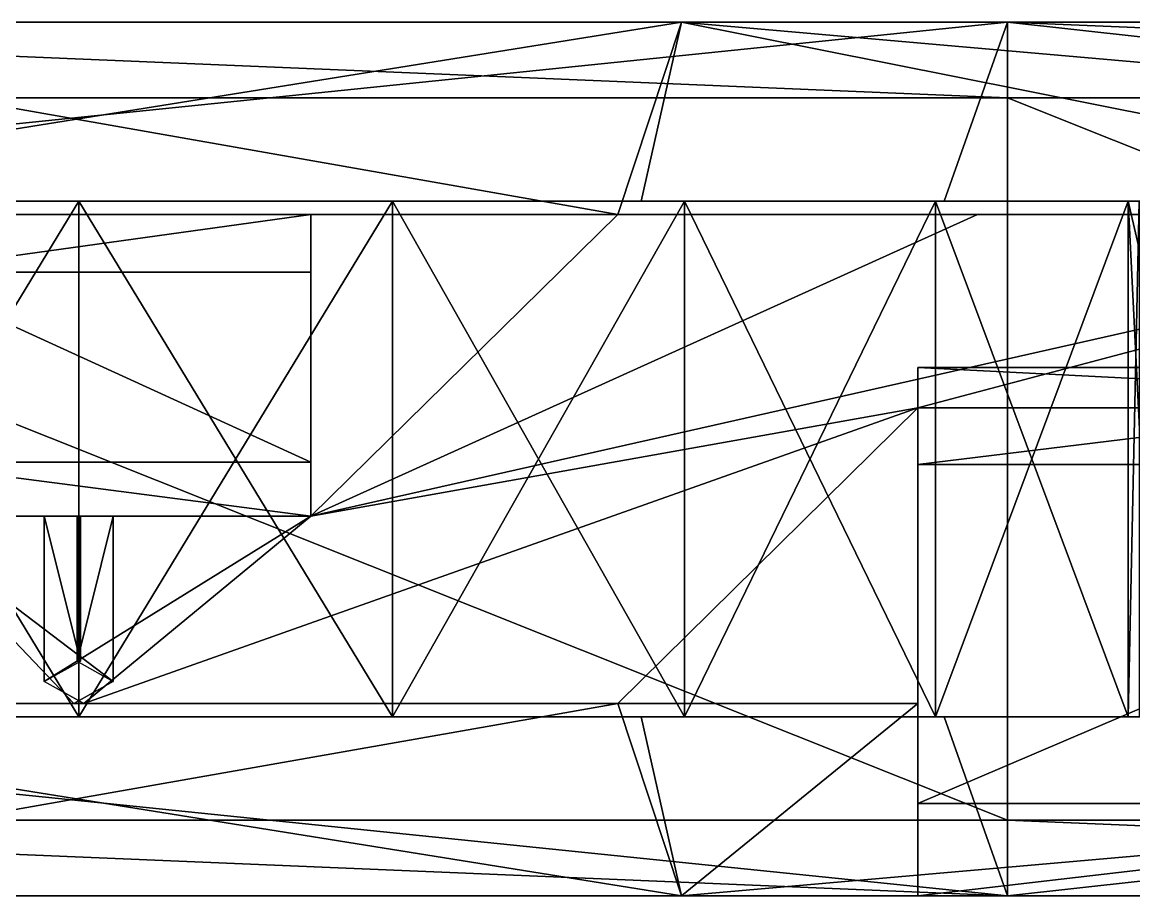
# Model space of a CAD drawing. Extents: x -4.06 to 0.68, y 0.42 to 0.78.
# Drawn here: x -1.7233 to -1.2647, y 0.4219 to 0.7825 of the extents above; entities that cross this region are included whole.
import ezdxf

# ---------------------------------------------------------------- set-up
doc = ezdxf.new("R2010")
doc.units = 0

msp = doc.modelspace()

# ---------------------------------------------------------------- linework, layer by layer
for points in [[(-1.316838, 0.75127, -6.363493), (-1.316838, 0.782492, -6.317982), (-2.063162, 0.782492, -6.317982)], [(-1.316838, 0.75127, -6.363493), (-2.063162, 0.782492, -6.317982), (-2.063162, 0.75127, -6.363493)], [(-2.03704, 0.708581, -6.147992), (-2.063162, 0.782492, -6.317982), (-1.316838, 0.782492, -6.317982)], [(-1.342959, 0.708581, -6.147992), (-2.03704, 0.708581, -6.147992), (-1.316838, 0.782492, -6.317982)], [(-1.4513, 0.782492, -1.688622), (-1.9287, 0.782492, -1.688622), (-1.9287, 0.782492, -2.016911)], [(-1.4513, 0.782492, -1.688622), (-1.9287, 0.782492, -2.016911), (-1.4513, 0.782492, -2.016911)], [(-1.4513, 0.782492, -1.160333), (-1.9287, 0.782492, -1.160333), (-1.9287, 0.782492, -1.688622)], [(-1.4513, 0.782492, -1.160333), (-1.9287, 0.782492, -1.688622), (-1.4513, 0.782492, -1.688622)], [(-1.477557, 0.703173, -0.953954), (-1.902443, 0.703173, -0.953954), (-1.9287, 0.782492, -1.160333)], [(-1.477557, 0.703173, -0.953954), (-1.9287, 0.782492, -1.160333), (-1.4513, 0.782492, -1.160333)], [(-1.911991, 0.708581, -2.133527), (-1.4513, 0.782492, -2.016911), (-1.9287, 0.782492, -2.016911)], [(-1.468009, 0.708581, -2.133527), (-1.4513, 0.782492, -2.016911), (-1.911991, 0.708581, -2.133527)], [(-1.052671, 0.703173, -0.953954), (-1.477557, 0.703173, -0.953954), (-1.4513, 0.782492, -1.160333)], [(-1.468009, 0.708581, -2.133527), (-0.609081, 0.708581, -2.158343), (-1.4513, 0.782492, -2.016911)], [(-0.9739, 0.782492, -1.688622), (-1.4513, 0.782492, -1.688622), (-1.4513, 0.782492, -2.016911)], [(-0.9739, 0.782492, -1.688622), (-1.4513, 0.782492, -2.016911), (-0.527721, 0.782492, -2.043596)], [(-0.9739, 0.782492, -1.160333), (-1.4513, 0.782492, -1.160333), (-1.4513, 0.782492, -1.688622)], [(-0.9739, 0.782492, -1.160333), (-1.4513, 0.782492, -1.688622), (-0.9739, 0.782492, -1.688622)], [(-1.052671, 0.703173, -0.953954), (-1.4513, 0.782492, -1.160333), (-0.9739, 0.782492, -1.160333)], [(-0.609081, 0.708581, -2.158343), (-0.527721, 0.782492, -2.043596), (-1.4513, 0.782492, -2.016911)], [(-0.648878, 0.708581, -6.147992), (-1.342959, 0.708581, -6.147992), (-1.316838, 0.782492, -6.317982)], [(-0.570514, 0.75127, -6.363493), (-0.570514, 0.782492, -6.317982), (-1.316838, 0.782492, -6.317982)], [(-0.570514, 0.75127, -6.363493), (-1.316838, 0.782492, -6.317982), (-1.316838, 0.75127, -6.363493)], [(-0.648878, 0.708581, -6.147992), (-1.316838, 0.782492, -6.317982), (-0.570514, 0.782492, -6.317982)], [(-1.316838, 0.453171, -6.363493), (-2.063162, 0.75127, -6.363493), (-2.063162, 0.453171, -6.363493)], [(-1.316838, 0.453171, -6.363493), (-1.316838, 0.75127, -6.363493), (-2.063162, 0.75127, -6.363493)], [(-0.570514, 0.453171, -6.363493), (-1.316838, 0.75127, -6.363493), (-1.316838, 0.453171, -6.363493)], [(-0.570514, 0.453171, -6.363493), (-0.570514, 0.75127, -6.363493), (-1.316838, 0.75127, -6.363493)], [(-1.468009, 0.708581, -2.133527), (-1.911991, 0.708581, -2.133527), (-2.120304, 0.708581, -4.833437)], [(-1.468009, 0.708581, -2.133527), (-2.120304, 0.708581, -4.833437), (-2.053553, 0.708581, -4.746447)], [(-2.053553, 0.708581, -5.453553), (-2.03704, 0.708581, -6.147992), (-1.342959, 0.708581, -6.147992)], [(-2.053553, 0.708581, -5.453553), (-1.342959, 0.708581, -6.147992), (-1.95, 0.708581, -5.533013)], [(-1.468009, 0.708581, -2.133527), (-2.053553, 0.708581, -4.746447), (-1.95, 0.708581, -4.666987)], [(-1.95, 0.708581, -5.533013), (-1.342959, 0.708581, -6.147992), (-1.829409, 0.708581, -5.582963)], [(-1.468009, 0.708581, -2.133527), (-1.95, 0.708581, -4.666987), (-1.829409, 0.708581, -4.617037)], [(-1.829409, 0.708581, -5.582963), (-1.342959, 0.708581, -6.147992), (-1.7, 0.708581, -5.6)], [(-1.468009, 0.708581, -2.133527), (-1.829409, 0.708581, -4.617037), (-1.7, 0.708581, -4.6)], [(-1.829409, 0.495861, -5.582963), (-1.829409, 0.708581, -5.582963), (-1.7, 0.708581, -5.6)], [(-1.829409, 0.495861, -5.582963), (-1.7, 0.708581, -5.6), (-1.7, 0.495861, -5.6)], [(-1.7, 0.495861, -4.6), (-1.7, 0.708581, -4.6), (-1.829409, 0.708581, -4.617037)], [(-1.7, 0.495861, -4.6), (-1.829409, 0.708581, -4.617037), (-1.829409, 0.495861, -4.617037)], [(-1.57059, 0.708581, -5.582963), (-1.7, 0.708581, -5.6), (-1.342959, 0.708581, -6.147992)], [(-1.468009, 0.708581, -2.133527), (-1.7, 0.708581, -4.6), (-1.57059, 0.708581, -4.617037)], [(-1.7, 0.495861, -5.6), (-1.7, 0.708581, -5.6), (-1.57059, 0.708581, -5.582963)], [(-1.57059, 0.495861, -5.582963), (-1.7, 0.495861, -5.6), (-1.57059, 0.708581, -5.582963)], [(-1.57059, 0.495861, -4.617037), (-1.57059, 0.708581, -4.617037), (-1.7, 0.708581, -4.6)], [(-1.7, 0.495861, -4.6), (-1.57059, 0.495861, -4.617037), (-1.7, 0.708581, -4.6)], [(-1.45, 0.708581, -5.533013), (-1.57059, 0.708581, -5.582963), (-1.342959, 0.708581, -6.147992)], [(-1.468009, 0.708581, -2.133527), (-1.57059, 0.708581, -4.617037), (-1.45, 0.708581, -4.666987)], [(-1.57059, 0.495861, -5.582963), (-1.57059, 0.708581, -5.582963), (-1.45, 0.708581, -5.533013)], [(-1.45, 0.495861, -5.533013), (-1.57059, 0.495861, -5.582963), (-1.45, 0.708581, -5.533013)], [(-1.45, 0.495861, -4.666987), (-1.45, 0.708581, -4.666987), (-1.57059, 0.708581, -4.617037)], [(-1.57059, 0.495861, -4.617037), (-1.45, 0.495861, -4.666987), (-1.57059, 0.708581, -4.617037)], [(-1.468009, 0.708581, -2.133527), (-1.256456, 0.708581, -4.875424), (-0.609081, 0.708581, -2.158343)], [(-1.468009, 0.708581, -2.133527), (-1.45, 0.708581, -4.666987), (-1.346447, 0.708581, -4.746447)], [(-1.468009, 0.708581, -2.133527), (-1.346447, 0.708581, -4.746447), (-1.266987, 0.708581, -4.85)], [(-1.468009, 0.708581, -2.133527), (-1.266987, 0.708581, -4.85), (-1.256456, 0.708581, -4.875424)], [(-1.346447, 0.708581, -5.453553), (-1.45, 0.708581, -5.533013), (-1.342959, 0.708581, -6.147992)], [(-1.45, 0.495861, -5.533013), (-1.45, 0.708581, -5.533013), (-1.346447, 0.708581, -5.453553)], [(-1.346447, 0.495861, -5.453553), (-1.45, 0.495861, -5.533013), (-1.346447, 0.708581, -5.453553)], [(-1.346447, 0.495861, -4.746447), (-1.346447, 0.708581, -4.746447), (-1.45, 0.708581, -4.666987)], [(-1.45, 0.495861, -4.666987), (-1.346447, 0.495861, -4.746447), (-1.45, 0.708581, -4.666987)], [(-1.266987, 0.708581, -5.35), (-1.346447, 0.708581, -5.453553), (-1.342959, 0.708581, -6.147992)], [(-1.346447, 0.495861, -5.453553), (-1.346447, 0.708581, -5.453553), (-1.266987, 0.708581, -5.35)], [(-1.266987, 0.495861, -5.35), (-1.346447, 0.495861, -5.453553), (-1.266987, 0.708581, -5.35)], [(-1.266987, 0.495861, -4.85), (-1.266987, 0.708581, -4.85), (-1.346447, 0.708581, -4.746447)], [(-1.346447, 0.495861, -4.746447), (-1.266987, 0.495861, -4.85), (-1.346447, 0.708581, -4.746447)], [(-1.262426, 0.708581, -5.338988), (-1.342959, 0.708581, -6.147992), (-0.648878, 0.708581, -6.147992)], [(-1.262426, 0.708581, -5.338988), (-1.266987, 0.708581, -5.35), (-1.342959, 0.708581, -6.147992)], [(-1.262426, 0.495861, -5.338988), (-1.266987, 0.495861, -5.35), (-1.262426, 0.708581, -5.338988)], [(-1.266987, 0.495861, -5.35), (-1.266987, 0.708581, -5.35), (-1.262426, 0.708581, -5.338988)], [(-1.266987, 0.495861, -4.85), (-1.256456, 0.495861, -4.875424), (-1.266987, 0.708581, -4.85)], [(-1.256456, 0.495861, -4.875424), (-1.217814, 0.495861, -4.968716), (-1.266987, 0.708581, -4.85)], [(-1.217814, 0.495861, -4.968716), (-1.256456, 0.708581, -4.875424), (-1.266987, 0.708581, -4.85)], [(-1.477557, 0.703173, -0.678192), (-1.902443, 0.703173, -0.953954), (-1.477557, 0.703173, -0.953954)], [(-1.477557, 0.703173, -0.678192), (-1.60421, 0.703173, -0.696401), (-1.902443, 0.703173, -0.953954)], [(-1.60421, 0.703173, -0.696401), (-1.77579, 0.703173, -0.696401), (-1.902443, 0.703173, -0.953954)], [(-1.60421, 0.679377, -0.696401), (-1.77579, 0.679377, -0.696401), (-1.60421, 0.703173, -0.696401)], [(-1.77579, 0.679377, -0.696401), (-1.77579, 0.703173, -0.696401), (-1.60421, 0.703173, -0.696401)], [(-1.604211, 0.578577, 3.486501), (-1.60421, 0.703173, 3.255435), (-1.60421, 0.703173, 3.486499)], [(-1.604211, 0.578577, 3.486501), (-1.60421, 0.703173, 2.919435), (-1.60421, 0.703173, 3.255435)], [(-1.604211, 0.578577, 3.486501), (-1.60421, 0.703173, 2.583435), (-1.60421, 0.703173, 2.919435)], [(-1.604211, 0.578577, 3.486501), (-1.60421, 0.578577, -0.396878), (-1.60421, 0.703173, 2.583435)], [(-1.604211, 0.578577, 3.486501), (-1.60421, 0.703173, 3.486499), (-1.477557, 0.703173, 3.380111)], [(-1.604211, 0.578577, 3.486501), (-1.477557, 0.703173, 3.380111), (-1.329133, 0.703173, 3.255435)], [(-1.604211, 0.578577, 3.486501), (-1.329133, 0.703173, 3.255435), (-1.052671, 0.703173, 3.023207)], [(-1.604211, 0.578577, 3.486501), (-1.052671, 0.703173, 3.023207), (-1.353859, 0.623377, 3.276205)], [(-1.477557, 0.703173, 3.255435), (-1.60421, 0.703173, 3.255435), (-1.477557, 0.703173, 2.919435)], [(-1.60421, 0.703173, 3.255435), (-1.60421, 0.703173, 2.919435), (-1.477557, 0.703173, 2.919435)], [(-1.477557, 0.703173, 2.919435), (-1.60421, 0.703173, 2.919435), (-1.477557, 0.703173, 2.583435)], [(-1.60421, 0.703173, 2.919435), (-1.60421, 0.703173, 2.583435), (-1.477557, 0.703173, 2.583435)], [(-1.477557, 0.703173, 2.583435), (-1.60421, 0.703173, 2.583435), (-1.477557, 0.703173, 2.331435)], [(-1.60421, 0.703173, 2.583435), (-1.60421, 0.703173, 2.331435), (-1.477557, 0.703173, 2.331435)], [(-1.477557, 0.703173, 2.331435), (-1.60421, 0.703173, 2.331435), (-1.477557, 0.703173, 2.079435)], [(-1.60421, 0.703173, 2.331435), (-1.60421, 0.703173, 2.079435), (-1.477557, 0.703173, 2.079435)], [(-1.477557, 0.703173, -0.678192), (-1.60421, 0.703173, -0.678192), (-1.60421, 0.703173, -0.696401)], [(-1.477557, 0.703173, -0.402429), (-1.60421, 0.703173, -0.402429), (-1.60421, 0.703173, -0.496719)], [(-1.477557, 0.703173, -0.402429), (-1.60421, 0.703173, -0.496719), (-1.477557, 0.703173, -0.678192)], [(-1.60421, 0.703173, -0.496719), (-1.60421, 0.703173, -0.59656), (-1.477557, 0.703173, -0.678192)], [(-1.60421, 0.703173, -0.59656), (-1.60421, 0.703173, -0.678192), (-1.477557, 0.703173, -0.678192)], [(-1.477557, 0.703173, -0.126666), (-1.60421, 0.703173, -0.126666), (-1.60421, 0.703173, -0.396878)], [(-1.477557, 0.703173, -0.126666), (-1.60421, 0.703173, -0.396878), (-1.477557, 0.703173, -0.402429)], [(-1.60421, 0.703173, -0.396878), (-1.60421, 0.703173, -0.402429), (-1.477557, 0.703173, -0.402429)], [(-1.477557, 0.703173, 0.149097), (-1.60421, 0.703173, -0.126666), (-1.477557, 0.703173, -0.126666)], [(-1.477557, 0.703173, 0.149097), (-1.60421, 0.703173, 0.149097), (-1.60421, 0.703173, -0.126666)], [(-1.477557, 0.703173, 0.424859), (-1.60421, 0.703173, 0.149097), (-1.477557, 0.703173, 0.149097)], [(-1.477557, 0.703173, 0.424859), (-1.60421, 0.703173, 0.424859), (-1.60421, 0.703173, 0.149097)], [(-1.477557, 0.703173, 0.700622), (-1.60421, 0.703173, 0.424859), (-1.477557, 0.703173, 0.424859)], [(-1.477557, 0.703173, 0.700622), (-1.60421, 0.703173, 0.700622), (-1.60421, 0.703173, 0.424859)], [(-1.477557, 0.703173, 0.976385), (-1.60421, 0.703173, 0.700622), (-1.477557, 0.703173, 0.700622)], [(-1.477557, 0.703173, 0.976385), (-1.60421, 0.703173, 0.976385), (-1.60421, 0.703173, 0.700622)], [(-1.477557, 0.703173, 1.252147), (-1.60421, 0.703173, 0.976385), (-1.477557, 0.703173, 0.976385)], [(-1.477557, 0.703173, 1.252147), (-1.60421, 0.703173, 1.252147), (-1.60421, 0.703173, 0.976385)], [(-1.477557, 0.703173, 1.52791), (-1.60421, 0.703173, 1.252147), (-1.477557, 0.703173, 1.252147)], [(-1.477557, 0.703173, 1.52791), (-1.60421, 0.703173, 1.52791), (-1.60421, 0.703173, 1.252147)], [(-1.477557, 0.703173, 1.803673), (-1.60421, 0.703173, 1.52791), (-1.477557, 0.703173, 1.52791)], [(-1.477557, 0.703173, 1.803673), (-1.60421, 0.703173, 1.803673), (-1.60421, 0.703173, 1.52791)], [(-1.477557, 0.703173, 2.079435), (-1.60421, 0.703173, 1.803673), (-1.477557, 0.703173, 1.803673)], [(-1.477557, 0.703173, 2.079435), (-1.60421, 0.703173, 2.079435), (-1.60421, 0.703173, 1.803673)], [(-1.60421, 0.703173, 3.486499), (-1.60421, 0.703173, 3.255435), (-1.477557, 0.703173, 3.380111)], [(-1.477557, 0.703173, 3.380111), (-1.60421, 0.703173, 3.255435), (-1.477557, 0.703173, 3.255435)], [(-1.60421, 0.578577, -0.396878), (-1.60421, 0.703173, -0.396878), (-1.60421, 0.703173, -0.126666)], [(-1.60421, 0.578577, -0.396878), (-1.60421, 0.703173, -0.126666), (-1.60421, 0.703173, 0.149097)], [(-1.60421, 0.578577, -0.396878), (-1.60421, 0.703173, 0.149097), (-1.60421, 0.703173, 0.424859)], [(-1.60421, 0.578577, -0.396878), (-1.60421, 0.703173, 0.424859), (-1.60421, 0.703173, 0.700622)], [(-1.60421, 0.578577, -0.396878), (-1.60421, 0.703173, 0.700622), (-1.60421, 0.703173, 0.976385)], [(-1.60421, 0.578577, -0.396878), (-1.60421, 0.703173, 0.976385), (-1.60421, 0.703173, 1.252147)], [(-1.60421, 0.578577, -0.396878), (-1.60421, 0.703173, 1.252147), (-1.60421, 0.703173, 1.52791)], [(-1.60421, 0.578577, -0.396878), (-1.60421, 0.703173, 1.52791), (-1.60421, 0.703173, 1.803673)], [(-1.60421, 0.578577, -0.396878), (-1.60421, 0.703173, 1.803673), (-1.60421, 0.703173, 2.079435)], [(-1.60421, 0.578577, -0.396878), (-1.60421, 0.703173, 2.079435), (-1.60421, 0.703173, 2.331435)], [(-1.60421, 0.578577, -0.396878), (-1.60421, 0.703173, 2.331435), (-1.60421, 0.703173, 2.583435)], [(-1.60421, 0.578577, -0.396878), (-1.60421, 0.578577, -0.496719), (-1.60421, 0.703173, -0.396878)], [(-1.60421, 0.578577, -0.496719), (-1.60421, 0.703173, -0.496719), (-1.60421, 0.703173, -0.402429)], [(-1.60421, 0.578577, -0.496719), (-1.60421, 0.703173, -0.402429), (-1.60421, 0.703173, -0.396878)], [(-1.60421, 0.578577, -0.496719), (-1.60421, 0.600977, -0.59656), (-1.60421, 0.703173, -0.496719)], [(-1.60421, 0.600977, -0.59656), (-1.60421, 0.703173, -0.59656), (-1.60421, 0.703173, -0.496719)], [(-1.60421, 0.600977, -0.59656), (-1.60421, 0.679377, -0.696401), (-1.60421, 0.703173, -0.59656)], [(-1.60421, 0.679377, -0.696401), (-1.60421, 0.703173, -0.696401), (-1.60421, 0.703173, -0.678192)], [(-1.60421, 0.679377, -0.696401), (-1.60421, 0.703173, -0.678192), (-1.60421, 0.703173, -0.59656)], [(-1.052671, 0.703173, 2.919435), (-1.477557, 0.703173, 2.919435), (-1.052671, 0.703173, 2.583435)], [(-1.477557, 0.703173, 2.919435), (-1.477557, 0.703173, 2.583435), (-1.052671, 0.703173, 2.583435)], [(-1.052671, 0.703173, 2.583435), (-1.477557, 0.703173, 2.583435), (-1.052671, 0.703173, 2.331435)], [(-1.477557, 0.703173, 2.583435), (-1.477557, 0.703173, 2.331435), (-1.052671, 0.703173, 2.331435)], [(-1.052671, 0.703173, 2.331435), (-1.477557, 0.703173, 2.331435), (-1.052671, 0.703173, 2.079435)], [(-1.477557, 0.703173, 2.331435), (-1.477557, 0.703173, 2.079435), (-1.052671, 0.703173, 2.079435)], [(-1.052671, 0.703173, -0.678192), (-1.477557, 0.703173, -0.678192), (-1.477557, 0.703173, -0.953954)], [(-1.052671, 0.703173, -0.678192), (-1.477557, 0.703173, -0.953954), (-1.052671, 0.703173, -0.953954)], [(-1.052671, 0.703173, -0.402429), (-1.477557, 0.703173, -0.402429), (-1.477557, 0.703173, -0.678192)], [(-1.052671, 0.703173, -0.402429), (-1.477557, 0.703173, -0.678192), (-1.052671, 0.703173, -0.678192)], [(-1.052671, 0.703173, -0.126666), (-1.477557, 0.703173, -0.126666), (-1.477557, 0.703173, -0.402429)], [(-1.052671, 0.703173, -0.126666), (-1.477557, 0.703173, -0.402429), (-1.052671, 0.703173, -0.402429)], [(-1.052671, 0.703173, 0.149097), (-1.477557, 0.703173, 0.149097), (-1.477557, 0.703173, -0.126666)], [(-1.052671, 0.703173, 0.149097), (-1.477557, 0.703173, -0.126666), (-1.052671, 0.703173, -0.126666)], [(-1.052671, 0.703173, 0.424859), (-1.477557, 0.703173, 0.424859), (-1.477557, 0.703173, 0.149097)], [(-1.052671, 0.703173, 0.424859), (-1.477557, 0.703173, 0.149097), (-1.052671, 0.703173, 0.149097)], [(-1.052671, 0.703173, 0.700622), (-1.477557, 0.703173, 0.700622), (-1.477557, 0.703173, 0.424859)], [(-1.052671, 0.703173, 0.700622), (-1.477557, 0.703173, 0.424859), (-1.052671, 0.703173, 0.424859)], [(-1.052671, 0.703173, 0.976385), (-1.477557, 0.703173, 0.976385), (-1.477557, 0.703173, 0.700622)], [(-1.052671, 0.703173, 0.976385), (-1.477557, 0.703173, 0.700622), (-1.052671, 0.703173, 0.700622)], [(-1.052671, 0.703173, 1.252147), (-1.477557, 0.703173, 1.252147), (-1.477557, 0.703173, 0.976385)], [(-1.052671, 0.703173, 1.252147), (-1.477557, 0.703173, 0.976385), (-1.052671, 0.703173, 0.976385)], [(-1.052671, 0.703173, 1.52791), (-1.477557, 0.703173, 1.52791), (-1.477557, 0.703173, 1.252147)], [(-1.052671, 0.703173, 1.52791), (-1.477557, 0.703173, 1.252147), (-1.052671, 0.703173, 1.252147)], [(-1.052671, 0.703173, 1.803673), (-1.477557, 0.703173, 1.803673), (-1.477557, 0.703173, 1.52791)], [(-1.052671, 0.703173, 1.803673), (-1.477557, 0.703173, 1.52791), (-1.052671, 0.703173, 1.52791)], [(-1.052671, 0.703173, 2.079435), (-1.477557, 0.703173, 2.079435), (-1.477557, 0.703173, 1.803673)], [(-1.052671, 0.703173, 2.079435), (-1.477557, 0.703173, 1.803673), (-1.052671, 0.703173, 1.803673)], [(-1.477557, 0.703173, 3.380111), (-1.477557, 0.703173, 3.255435), (-1.329133, 0.703173, 3.255435)], [(-1.329133, 0.703173, 3.255435), (-1.477557, 0.703173, 3.255435), (-1.477557, 0.703173, 2.919435)], [(-1.052671, 0.703173, 3.023207), (-1.477557, 0.703173, 2.919435), (-1.052671, 0.703173, 2.919435)], [(-1.329133, 0.703173, 3.255435), (-1.477557, 0.703173, 2.919435), (-1.052671, 0.703173, 3.023207)], [(-1.353859, 0.623377, 3.276205), (-1.052671, 0.703173, 3.023207), (-1.026141, 0.623377, 3.000921)], [(-1.60421, 0.600977, -0.59656), (-1.77579, 0.600977, -0.59656), (-1.77579, 0.679377, -0.696401)], [(-1.60421, 0.600977, -0.59656), (-1.77579, 0.679377, -0.696401), (-1.60421, 0.679377, -0.696401)], [(-1.026141, 0.64, -1.418859), (-1.353859, 0.64, -1.537717), (-1.353859, 0.64, -1.418859)], [(-1.026141, 0.64, -1.418859), (-1.026141, 0.64, -1.537717), (-1.353859, 0.64, -1.537717)], [(-1.353859, 0.6, -1.656575), (-1.353859, 0.64, -1.537717), (-1.026141, 0.64, -1.537717)], [(-1.026141, 0.6, -1.656575), (-1.353859, 0.6, -1.656575), (-1.026141, 0.64, -1.537717)], [(-1.353859, 0.42195, -1.160333), (-1.353859, 0.64, -1.418859), (-1.353859, 0.42195, -1.418859)], [(-1.353859, 0.42195, -1.160333), (-1.353859, 0.501269, -0.953954), (-1.353859, 0.64, -1.418859)], [(-1.353859, 0.501269, -0.678192), (-1.353859, 0.64, -1.418859), (-1.353859, 0.501269, -0.953954)], [(-1.353859, 0.501269, -0.402429), (-1.353859, 0.64, -1.418859), (-1.353859, 0.501269, -0.678192)], [(-1.353859, 0.501269, 2.331435), (-1.353859, 0.623377, 3.276205), (-1.353859, 0.64, -1.418859)], [(-1.353859, 0.501269, -0.126666), (-1.353859, 0.64, -1.418859), (-1.353859, 0.501269, -0.402429)], [(-1.353859, 0.501269, 0.149097), (-1.353859, 0.64, -1.418859), (-1.353859, 0.501269, -0.126666)], [(-1.353859, 0.501269, 0.424859), (-1.353859, 0.64, -1.418859), (-1.353859, 0.501269, 0.149097)], [(-1.353859, 0.501269, 0.700622), (-1.353859, 0.64, -1.418859), (-1.353859, 0.501269, 0.424859)], [(-1.353859, 0.501269, 0.976385), (-1.353859, 0.64, -1.418859), (-1.353859, 0.501269, 0.700622)], [(-1.353859, 0.501269, 1.252147), (-1.353859, 0.64, -1.418859), (-1.353859, 0.501269, 0.976385)], [(-1.353859, 0.501269, 1.52791), (-1.353859, 0.64, -1.418859), (-1.353859, 0.501269, 1.252147)], [(-1.353859, 0.501269, 1.803673), (-1.353859, 0.64, -1.418859), (-1.353859, 0.501269, 1.52791)], [(-1.353859, 0.501269, 2.079435), (-1.353859, 0.64, -1.418859), (-1.353859, 0.501269, 1.803673)], [(-1.353859, 0.501269, 2.331435), (-1.353859, 0.64, -1.418859), (-1.353859, 0.501269, 2.079435)], [(-1.353859, 0.623377, 3.276205), (-1.026141, 0.623377, 3.000921), (-1.353859, 0.64, -1.418859)], [(-1.026141, 0.623377, 3.000921), (-1.026141, 0.64, -1.418859), (-1.353859, 0.64, -1.418859)], [(-1.353859, 0.42195, -1.418859), (-1.353859, 0.64, -1.418859), (-1.353859, 0.64, -1.537717)], [(-1.353859, 0.42195, -1.418859), (-1.353859, 0.64, -1.537717), (-1.353859, 0.42195, -1.537717)], [(-1.353859, 0.42195, -1.537717), (-1.353859, 0.64, -1.537717), (-1.353859, 0.6, -1.656575)], [(-1.697911, 0.501269, 3.565209), (-1.353859, 0.623377, 3.276205), (-1.477557, 0.501269, 3.380111)], [(-1.697911, 0.501269, 3.565209), (-1.604211, 0.578577, 3.486501), (-1.353859, 0.623377, 3.276205)], [(-1.477557, 0.501269, 3.380111), (-1.353859, 0.623377, 3.276205), (-1.353859, 0.501269, 3.276205)], [(-1.353859, 0.501269, 3.276205), (-1.353859, 0.623377, 3.276205), (-1.353859, 0.501269, 3.255435)], [(-1.353859, 0.501269, 3.255435), (-1.353859, 0.623377, 3.276205), (-1.353859, 0.501269, 2.919435)], [(-1.353859, 0.501269, 2.919435), (-1.353859, 0.623377, 3.276205), (-1.353859, 0.501269, 2.583435)], [(-1.353859, 0.501269, 2.583435), (-1.353859, 0.623377, 3.276205), (-1.353859, 0.501269, 2.331435)], [(-1.60421, 0.578577, -0.496719), (-1.77579, 0.578577, -0.496719), (-1.77579, 0.600977, -0.59656)], [(-1.60421, 0.578577, -0.496719), (-1.77579, 0.600977, -0.59656), (-1.60421, 0.600977, -0.59656)], [(-1.353859, 0.46, -1.775434), (-1.353859, 0.6, -1.656575), (-1.026141, 0.6, -1.656575)], [(-1.026141, 0.46, -1.775434), (-1.353859, 0.46, -1.775434), (-1.026141, 0.6, -1.656575)], [(-1.353859, 0.42195, -1.537717), (-1.353859, 0.6, -1.656575), (-1.353859, 0.42195, -1.656575)], [(-1.353859, 0.42195, -1.688622), (-1.353859, 0.6, -1.656575), (-1.353859, 0.46, -1.775434)], [(-1.353859, 0.42195, -1.656575), (-1.353859, 0.6, -1.656575), (-1.353859, 0.42195, -1.688622)], [(-1.702088, 0.501269, 3.565209), (-1.902443, 0.501269, 3.396911), (-1.77579, 0.578577, 3.503299)], [(-1.685786, 0.510398, 3.578903), (-1.77579, 0.578577, 3.503299), (-1.685786, 0.578577, 3.578903)], [(-1.702088, 0.501269, 3.565209), (-1.77579, 0.578577, 3.503299), (-1.685786, 0.510398, 3.578903)], [(-1.60421, 0.578577, -0.396878), (-1.77579, 0.578577, -0.396878), (-1.77579, 0.578577, -0.496719)], [(-1.60421, 0.578577, -0.396878), (-1.77579, 0.578577, -0.496719), (-1.60421, 0.578577, -0.496719)], [(-1.604211, 0.578577, 3.486501), (-1.77579, 0.578577, -0.396878), (-1.60421, 0.578577, -0.396878)], [(-1.77579, 0.578577, 3.503299), (-1.77579, 0.578577, -0.396878), (-1.604211, 0.578577, 3.486501)], [(-1.7, 0.578577, 3.566963), (-1.77579, 0.578577, 3.503299), (-1.604211, 0.578577, 3.486501)], [(-1.714213, 0.510398, 3.578903), (-1.699294, 0.518753, 3.591435), (-1.714213, 0.578577, 3.578903)], [(-1.699294, 0.518753, 3.591435), (-1.699294, 0.578577, 3.591435), (-1.714213, 0.578577, 3.578903)], [(-1.7, 0.578577, 3.590842), (-1.714213, 0.578577, 3.578903), (-1.7, 0.578577, 3.566963)], [(-1.714213, 0.510398, 3.578903), (-1.714213, 0.578577, 3.578903), (-1.604211, 0.578577, 3.486501)], [(-1.697911, 0.501269, 3.565209), (-1.714213, 0.510398, 3.578903), (-1.604211, 0.578577, 3.486501)], [(-1.699294, 0.518753, 3.591435), (-1.700706, 0.518753, 3.591435), (-1.700706, 0.578577, 3.591435)], [(-1.699294, 0.518753, 3.591435), (-1.700706, 0.578577, 3.591435), (-1.699294, 0.578577, 3.591435)], [(-1.685786, 0.510398, 3.578903), (-1.685786, 0.578577, 3.578903), (-1.700706, 0.518753, 3.591435)], [(-1.700706, 0.518753, 3.591435), (-1.685786, 0.578577, 3.578903), (-1.700706, 0.578577, 3.591435)], [(-1.699294, 0.578577, 3.591435), (-1.700706, 0.578577, 3.591435), (-1.7, 0.578577, 3.590842)], [(-1.7, 0.578577, 3.590842), (-1.7, 0.578577, 3.566963), (-1.685786, 0.578577, 3.578903)], [(-1.7, 0.502439, 3.566963), (-1.714213, 0.510398, 3.578903), (-1.7, 0.518358, 3.590842)], [(-1.7, 0.518358, 3.590842), (-1.700706, 0.518753, 3.591435), (-1.699294, 0.518753, 3.591435)], [(-1.7, 0.502439, 3.566963), (-1.7, 0.518358, 3.590842), (-1.685786, 0.510398, 3.578903)], [(-1.9287, 0.42195, -1.160333), (-1.902443, 0.501269, -0.953954), (-1.477557, 0.501269, -0.953954)], [(-1.4513, 0.42195, -1.160333), (-1.9287, 0.42195, -1.160333), (-1.477557, 0.501269, -0.953954)], [(-1.477557, 0.501269, 3.255435), (-1.477557, 0.501269, 2.919435), (-1.902443, 0.501269, 3.255435)], [(-1.902443, 0.501269, 3.255435), (-1.477557, 0.501269, 2.919435), (-1.902443, 0.501269, 2.919435)], [(-1.477557, 0.501269, 2.919435), (-1.477557, 0.501269, 2.583435), (-1.902443, 0.501269, 2.919435)], [(-1.902443, 0.501269, 2.919435), (-1.477557, 0.501269, 2.583435), (-1.902443, 0.501269, 2.583435)], [(-1.477557, 0.501269, 2.583435), (-1.477557, 0.501269, 2.331435), (-1.902443, 0.501269, 2.583435)], [(-1.902443, 0.501269, 2.583435), (-1.477557, 0.501269, 2.331435), (-1.902443, 0.501269, 2.331435)], [(-1.477557, 0.501269, 2.331435), (-1.477557, 0.501269, 2.079435), (-1.902443, 0.501269, 2.331435)], [(-1.902443, 0.501269, 2.331435), (-1.477557, 0.501269, 2.079435), (-1.902443, 0.501269, 2.079435)], [(-1.477557, 0.501269, -0.678192), (-1.902443, 0.501269, -0.953954), (-1.902443, 0.501269, -0.678192)], [(-1.477557, 0.501269, -0.678192), (-1.477557, 0.501269, -0.953954), (-1.902443, 0.501269, -0.953954)], [(-1.477557, 0.501269, -0.402429), (-1.902443, 0.501269, -0.678192), (-1.902443, 0.501269, -0.402429)], [(-1.477557, 0.501269, -0.402429), (-1.477557, 0.501269, -0.678192), (-1.902443, 0.501269, -0.678192)], [(-1.477557, 0.501269, -0.126666), (-1.902443, 0.501269, -0.402429), (-1.902443, 0.501269, -0.126666)], [(-1.477557, 0.501269, -0.126666), (-1.477557, 0.501269, -0.402429), (-1.902443, 0.501269, -0.402429)], [(-1.477557, 0.501269, 0.149097), (-1.902443, 0.501269, -0.126666), (-1.902443, 0.501269, 0.149097)], [(-1.477557, 0.501269, 0.149097), (-1.477557, 0.501269, -0.126666), (-1.902443, 0.501269, -0.126666)], [(-1.477557, 0.501269, 0.424859), (-1.902443, 0.501269, 0.149097), (-1.902443, 0.501269, 0.424859)], [(-1.477557, 0.501269, 0.424859), (-1.477557, 0.501269, 0.149097), (-1.902443, 0.501269, 0.149097)], [(-1.477557, 0.501269, 0.700622), (-1.902443, 0.501269, 0.424859), (-1.902443, 0.501269, 0.700622)], [(-1.477557, 0.501269, 0.700622), (-1.477557, 0.501269, 0.424859), (-1.902443, 0.501269, 0.424859)], [(-1.477557, 0.501269, 0.976385), (-1.902443, 0.501269, 0.700622), (-1.902443, 0.501269, 0.976385)], [(-1.477557, 0.501269, 0.976385), (-1.477557, 0.501269, 0.700622), (-1.902443, 0.501269, 0.700622)], [(-1.477557, 0.501269, 1.252147), (-1.902443, 0.501269, 0.976385), (-1.902443, 0.501269, 1.252147)], [(-1.477557, 0.501269, 1.252147), (-1.477557, 0.501269, 0.976385), (-1.902443, 0.501269, 0.976385)], [(-1.477557, 0.501269, 1.52791), (-1.902443, 0.501269, 1.252147), (-1.902443, 0.501269, 1.52791)], [(-1.477557, 0.501269, 1.52791), (-1.477557, 0.501269, 1.252147), (-1.902443, 0.501269, 1.252147)], [(-1.477557, 0.501269, 1.803673), (-1.902443, 0.501269, 1.52791), (-1.902443, 0.501269, 1.803673)], [(-1.477557, 0.501269, 1.803673), (-1.477557, 0.501269, 1.52791), (-1.902443, 0.501269, 1.52791)], [(-1.477557, 0.501269, 2.079435), (-1.902443, 0.501269, 1.803673), (-1.902443, 0.501269, 2.079435)], [(-1.477557, 0.501269, 2.079435), (-1.477557, 0.501269, 1.803673), (-1.902443, 0.501269, 1.803673)], [(-1.902443, 0.501269, 3.396911), (-1.477557, 0.501269, 3.255435), (-1.902443, 0.501269, 3.255435)], [(-1.902443, 0.501269, 3.396911), (-1.477557, 0.501269, 3.380111), (-1.477557, 0.501269, 3.255435)], [(-1.697911, 0.501269, 3.565209), (-1.902443, 0.501269, 3.396911), (-1.702088, 0.501269, 3.565209)], [(-1.697911, 0.501269, 3.565209), (-1.477557, 0.501269, 3.380111), (-1.902443, 0.501269, 3.396911)], [(-1.697911, 0.501269, 3.565209), (-1.702088, 0.501269, 3.565209), (-1.7, 0.502439, 3.566963)], [(-1.477557, 0.501269, 2.919435), (-1.353859, 0.501269, 2.583435), (-1.477557, 0.501269, 2.583435)], [(-1.353859, 0.501269, 2.919435), (-1.353859, 0.501269, 2.583435), (-1.477557, 0.501269, 2.919435)], [(-1.477557, 0.501269, 2.583435), (-1.353859, 0.501269, 2.331435), (-1.477557, 0.501269, 2.331435)], [(-1.353859, 0.501269, 2.583435), (-1.353859, 0.501269, 2.331435), (-1.477557, 0.501269, 2.583435)], [(-1.477557, 0.501269, 2.331435), (-1.353859, 0.501269, 2.079435), (-1.477557, 0.501269, 2.079435)], [(-1.353859, 0.501269, 2.331435), (-1.353859, 0.501269, 2.079435), (-1.477557, 0.501269, 2.331435)], [(-1.4513, 0.42195, -1.160333), (-1.477557, 0.501269, -0.953954), (-1.353859, 0.501269, -0.953954)], [(-1.353859, 0.501269, -0.678192), (-1.477557, 0.501269, -0.953954), (-1.477557, 0.501269, -0.678192)], [(-1.353859, 0.501269, -0.678192), (-1.353859, 0.501269, -0.953954), (-1.477557, 0.501269, -0.953954)], [(-1.353859, 0.501269, -0.402429), (-1.477557, 0.501269, -0.678192), (-1.477557, 0.501269, -0.402429)], [(-1.353859, 0.501269, -0.402429), (-1.353859, 0.501269, -0.678192), (-1.477557, 0.501269, -0.678192)], [(-1.353859, 0.501269, -0.126666), (-1.477557, 0.501269, -0.402429), (-1.477557, 0.501269, -0.126666)], [(-1.353859, 0.501269, -0.126666), (-1.353859, 0.501269, -0.402429), (-1.477557, 0.501269, -0.402429)], [(-1.353859, 0.501269, 0.149097), (-1.477557, 0.501269, -0.126666), (-1.477557, 0.501269, 0.149097)], [(-1.353859, 0.501269, 0.149097), (-1.353859, 0.501269, -0.126666), (-1.477557, 0.501269, -0.126666)], [(-1.353859, 0.501269, 0.424859), (-1.477557, 0.501269, 0.149097), (-1.477557, 0.501269, 0.424859)], [(-1.353859, 0.501269, 0.424859), (-1.353859, 0.501269, 0.149097), (-1.477557, 0.501269, 0.149097)], [(-1.353859, 0.501269, 0.700622), (-1.477557, 0.501269, 0.424859), (-1.477557, 0.501269, 0.700622)], [(-1.353859, 0.501269, 0.700622), (-1.353859, 0.501269, 0.424859), (-1.477557, 0.501269, 0.424859)], [(-1.353859, 0.501269, 0.976385), (-1.477557, 0.501269, 0.700622), (-1.477557, 0.501269, 0.976385)], [(-1.353859, 0.501269, 0.976385), (-1.353859, 0.501269, 0.700622), (-1.477557, 0.501269, 0.700622)], [(-1.353859, 0.501269, 1.252147), (-1.477557, 0.501269, 0.976385), (-1.477557, 0.501269, 1.252147)], [(-1.353859, 0.501269, 1.252147), (-1.353859, 0.501269, 0.976385), (-1.477557, 0.501269, 0.976385)], [(-1.353859, 0.501269, 1.52791), (-1.477557, 0.501269, 1.252147), (-1.477557, 0.501269, 1.52791)], [(-1.353859, 0.501269, 1.52791), (-1.353859, 0.501269, 1.252147), (-1.477557, 0.501269, 1.252147)], [(-1.353859, 0.501269, 1.803673), (-1.477557, 0.501269, 1.52791), (-1.477557, 0.501269, 1.803673)], [(-1.353859, 0.501269, 1.803673), (-1.353859, 0.501269, 1.52791), (-1.477557, 0.501269, 1.52791)], [(-1.353859, 0.501269, 2.079435), (-1.477557, 0.501269, 1.803673), (-1.477557, 0.501269, 2.079435)], [(-1.353859, 0.501269, 2.079435), (-1.353859, 0.501269, 1.803673), (-1.477557, 0.501269, 1.803673)], [(-1.477557, 0.501269, 3.380111), (-1.353859, 0.501269, 3.276205), (-1.477557, 0.501269, 3.255435)], [(-1.353859, 0.501269, 3.276205), (-1.353859, 0.501269, 3.255435), (-1.477557, 0.501269, 3.255435)], [(-1.353859, 0.501269, 3.255435), (-1.477557, 0.501269, 2.919435), (-1.477557, 0.501269, 3.255435)], [(-1.353859, 0.501269, 3.255435), (-1.353859, 0.501269, 2.919435), (-1.477557, 0.501269, 2.919435)], [(-1.353859, 0.42195, -1.160333), (-1.4513, 0.42195, -1.160333), (-1.353859, 0.501269, -0.953954)], [(-1.468009, 0.495861, -2.133527), (-2.120304, 0.495861, -4.833437), (-1.911991, 0.495861, -2.133527)], [(-1.468009, 0.495861, -2.133527), (-2.053553, 0.495861, -4.746447), (-2.120304, 0.495861, -4.833437)], [(-1.316838, 0.42195, -6.317982), (-2.063162, 0.42195, -6.317982), (-2.03704, 0.495861, -6.147992)], [(-2.053553, 0.495861, -5.453553), (-1.342959, 0.495861, -6.147992), (-2.03704, 0.495861, -6.147992)], [(-2.053553, 0.495861, -5.453553), (-1.95, 0.495861, -5.533013), (-1.342959, 0.495861, -6.147992)], [(-1.468009, 0.495861, -2.133527), (-1.95, 0.495861, -4.666987), (-2.053553, 0.495861, -4.746447)], [(-1.316838, 0.42195, -6.317982), (-2.03704, 0.495861, -6.147992), (-1.342959, 0.495861, -6.147992)], [(-1.95, 0.495861, -5.533013), (-1.829409, 0.495861, -5.582963), (-1.342959, 0.495861, -6.147992)], [(-1.468009, 0.495861, -2.133527), (-1.829409, 0.495861, -4.617037), (-1.95, 0.495861, -4.666987)], [(-1.4513, 0.42195, -2.016911), (-1.911991, 0.495861, -2.133527), (-1.9287, 0.42195, -2.016911)], [(-1.4513, 0.42195, -2.016911), (-1.468009, 0.495861, -2.133527), (-1.911991, 0.495861, -2.133527)], [(-1.829409, 0.495861, -5.582963), (-1.7, 0.495861, -5.6), (-1.342959, 0.495861, -6.147992)], [(-1.468009, 0.495861, -2.133527), (-1.7, 0.495861, -4.6), (-1.829409, 0.495861, -4.617037)], [(-1.57059, 0.495861, -5.582963), (-1.342959, 0.495861, -6.147992), (-1.7, 0.495861, -5.6)], [(-1.468009, 0.495861, -2.133527), (-1.57059, 0.495861, -4.617037), (-1.7, 0.495861, -4.6)], [(-1.45, 0.495861, -5.533013), (-1.342959, 0.495861, -6.147992), (-1.57059, 0.495861, -5.582963)], [(-1.468009, 0.495861, -2.133527), (-1.45, 0.495861, -4.666987), (-1.57059, 0.495861, -4.617037)], [(-1.4513, 0.42195, -2.016911), (-0.609081, 0.495861, -2.158343), (-1.468009, 0.495861, -2.133527)], [(-1.468009, 0.495861, -2.133527), (-0.609081, 0.495861, -2.158343), (-1.256456, 0.495861, -4.875424)], [(-1.468009, 0.495861, -2.133527), (-1.346447, 0.495861, -4.746447), (-1.45, 0.495861, -4.666987)], [(-1.468009, 0.495861, -2.133527), (-1.256456, 0.495861, -4.875424), (-1.266987, 0.495861, -4.85)], [(-1.468009, 0.495861, -2.133527), (-1.266987, 0.495861, -4.85), (-1.346447, 0.495861, -4.746447)], [(-1.4513, 0.42195, -2.016911), (-0.527721, 0.42195, -2.043596), (-0.609081, 0.495861, -2.158343)], [(-1.346447, 0.495861, -5.453553), (-1.342959, 0.495861, -6.147992), (-1.45, 0.495861, -5.533013)], [(-1.266987, 0.495861, -5.35), (-1.342959, 0.495861, -6.147992), (-1.346447, 0.495861, -5.453553)], [(-1.316838, 0.42195, -6.317982), (-1.342959, 0.495861, -6.147992), (-0.648878, 0.495861, -6.147992)], [(-1.262426, 0.495861, -5.338988), (-0.648878, 0.495861, -6.147992), (-1.342959, 0.495861, -6.147992)], [(-1.262426, 0.495861, -5.338988), (-1.342959, 0.495861, -6.147992), (-1.266987, 0.495861, -5.35)], [(-0.570514, 0.42195, -6.317982), (-1.316838, 0.42195, -6.317982), (-0.648878, 0.495861, -6.147992)], [(-1.353859, 0.42195, -1.688622), (-1.353859, 0.46, -1.775434), (-1.353859, 0.42195, -1.775434)], [(-1.353859, 0.42195, -1.775434), (-1.353859, 0.46, -1.775434), (-1.026141, 0.46, -1.775434)], [(-1.026141, 0.42195, -1.775434), (-1.353859, 0.42195, -1.775434), (-1.026141, 0.46, -1.775434)], [(-1.316838, 0.42195, -6.317982), (-2.063162, 0.453171, -6.363493), (-2.063162, 0.42195, -6.317982)], [(-1.316838, 0.42195, -6.317982), (-1.316838, 0.453171, -6.363493), (-2.063162, 0.453171, -6.363493)], [(-0.570514, 0.42195, -6.317982), (-1.316838, 0.453171, -6.363493), (-1.316838, 0.42195, -6.317982)], [(-0.570514, 0.42195, -6.317982), (-0.570514, 0.453171, -6.363493), (-1.316838, 0.453171, -6.363493)], [(-1.4513, 0.42195, -1.688622), (-1.9287, 0.42195, -2.016911), (-1.9287, 0.42195, -1.688622)], [(-1.4513, 0.42195, -1.688622), (-1.4513, 0.42195, -2.016911), (-1.9287, 0.42195, -2.016911)], [(-1.4513, 0.42195, -1.160333), (-1.9287, 0.42195, -1.688622), (-1.9287, 0.42195, -1.160333)], [(-1.4513, 0.42195, -1.160333), (-1.4513, 0.42195, -1.688622), (-1.9287, 0.42195, -1.688622)], [(-1.353859, 0.42195, -1.688622), (-1.353859, 0.42195, -1.775434), (-1.4513, 0.42195, -1.688622)], [(-1.4513, 0.42195, -1.688622), (-1.353859, 0.42195, -1.775434), (-1.4513, 0.42195, -2.016911)], [(-1.026141, 0.42195, -1.775434), (-1.4513, 0.42195, -2.016911), (-1.353859, 0.42195, -1.775434)], [(-1.026141, 0.42195, -1.775434), (-0.527721, 0.42195, -2.043596), (-1.4513, 0.42195, -2.016911)], [(-1.353859, 0.42195, -1.656575), (-1.353859, 0.42195, -1.688622), (-1.4513, 0.42195, -1.688622)], [(-1.353859, 0.42195, -1.160333), (-1.353859, 0.42195, -1.418859), (-1.4513, 0.42195, -1.160333)], [(-1.4513, 0.42195, -1.160333), (-1.353859, 0.42195, -1.418859), (-1.4513, 0.42195, -1.688622)], [(-1.353859, 0.42195, -1.418859), (-1.353859, 0.42195, -1.537717), (-1.4513, 0.42195, -1.688622)], [(-1.353859, 0.42195, -1.537717), (-1.353859, 0.42195, -1.656575), (-1.4513, 0.42195, -1.688622)]]:
    msp.add_3dface(points)

doc.saveas('drawing.dxf')
